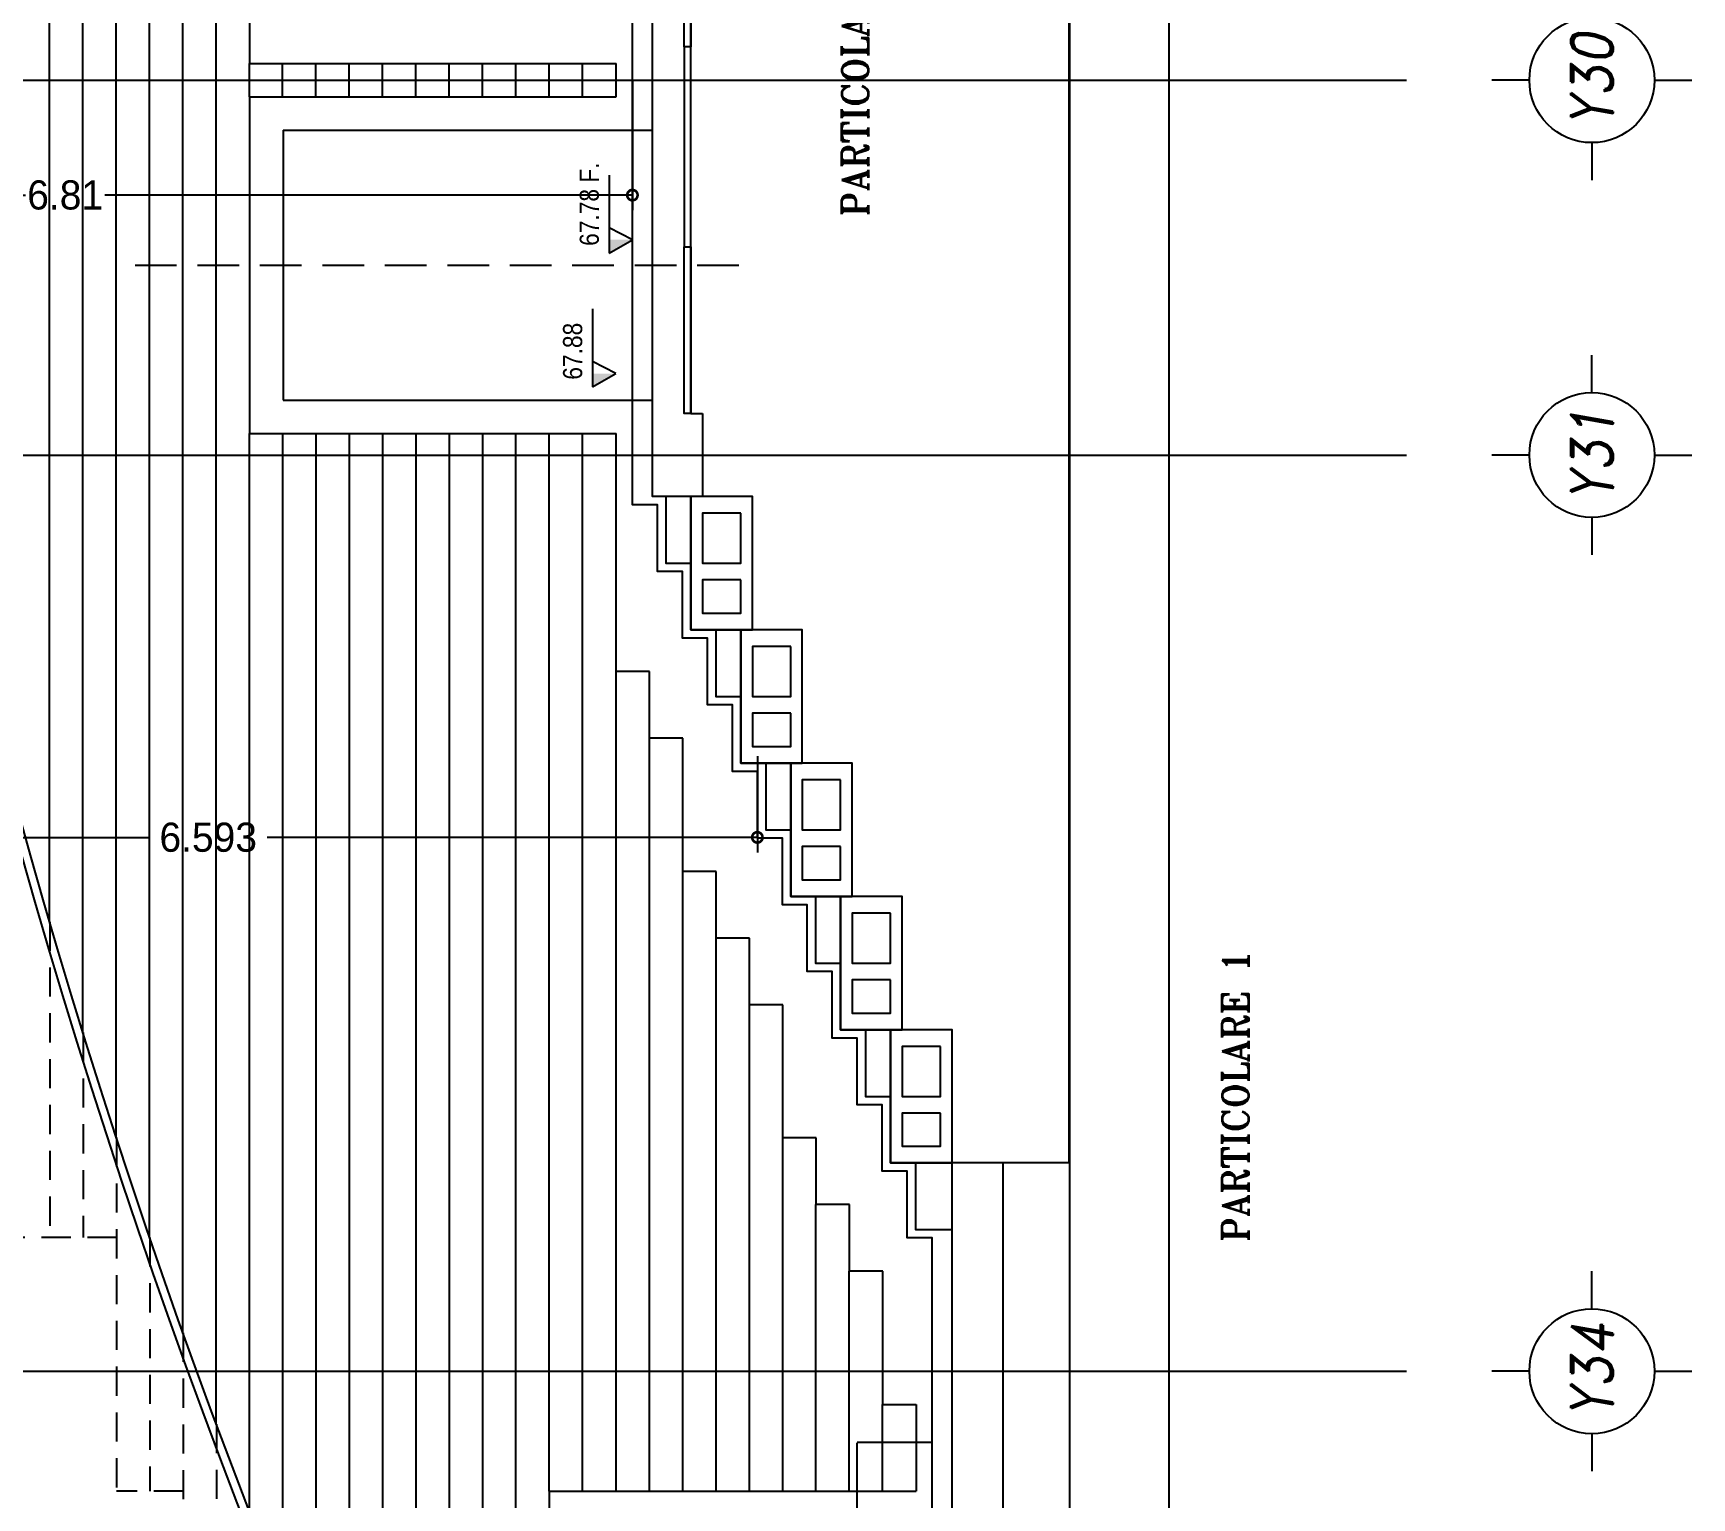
# Model space of a CAD drawing. Extents: x 271.1 to 330.5, y -7 to 33.8.
# Drawn here: x 281.33 to 291.28, y 8.95 to 17.75 of the extents above; entities that cross this region are included whole.
import ezdxf
from ezdxf.enums import TextEntityAlignment as Align

# ---------------------------------------------------------------- set-up
doc = ezdxf.new("R2010")
doc.units = 0
doc.header["$MEASUREMENT"] = 0
doc.linetypes.add('TRATTEGGIATA', pattern=[0.75, 0.5, -0.25])
doc.layers.get('0').update_dxf_attribs({"linetype": 'CONTINUOUS'})
doc.layers.get('DEFPOINTS').update_dxf_attribs({"linetype": 'CONTINUOUS'})
for name, color, linetype in [('025', 1, 'CONTINUOUS'), ('CONTROSOFFITTI', 5, 'CONTINUOUS'), ('MAGLIA', 6, 'CONTINUOUS'), ('MURO', 1, 'CONTINUOUS'), ('QUOTAFINITO', 4, 'CONTINUOUS')]:
    doc.layers.add(name, color=color, linetype=linetype)
doc.styles.add('HELV', font='HELV.shx')
doc.styles.add('STYLE2', font='romant.shx')
doc.styles.add('SV', font='ROMAND.shx', dxfattribs={"width": 0.9, "oblique": 10, "height": 50})
doc.dimstyles.new('100', dxfattribs={"dimscale": 0.05, "dimtxt": 3.5, "dimasz": 2.5, "dimexe": 1.8, "dimexo": 0.1, "dimgap": 0.09, "dimtad": 0, "dimtoh": 1, "dimdec": 3, "dimtxsty": 'STANDARD', "dimblk1": 'DOTSMALL', "dimblk2": 'DOTSMALL', "dimsah": 1, "dimcen": 1.5, "dimclrd": 1, "dimclre": 2, "dimclrt": 5, "dimazin": 3, "dimtfac": 1, "dimtdec": 4, "dimtmove": 0, "dimatfit": 3, "dimtolj": 1, "dimtzin": 0})

# ---------------------------------------------------------------- blocks, each defined once
blk = doc.blocks.new('_DOTSMALL')
at = {"color": 0, "linetype": 'BYBLOCK', "ltscale": 0.5, "const_width": 0.5}
blk.add_lwpolyline([(-0.0625, 0, 1), (0.0625, 0, 1)], format="xyb", close=True, dxfattribs=at)
blk = doc.blocks.new('*D20')
at = {"color": 2, "linetype": 'BYBLOCK', "ltscale": 0.5}
for p, q in [((278.1147, 17.4589), (278.1147, 16.6839)), ((284.9247, 17.4589), (284.9247, 16.6839))]:
    blk.add_line(p, q, dxfattribs=at)
at = {"color": 1, "linetype": 'BYBLOCK', "ltscale": 0.5}
for p, q in [((278.1147, 16.7739), (281.2819, 16.7739)), ((284.9247, 16.7739), (281.7575, 16.7739))]:
    blk.add_line(p, q, dxfattribs=at)
at = {"layer": 'DEFPOINTS', "color": 0, "linetype": 'BYBLOCK', "ltscale": 0.5}
for p in [(278.1147, 17.4639), (284.9247, 17.4639), (278.1147, 16.7739)]:
    blk.add_point(p, dxfattribs=at)
at = {"color": 1, "linetype": 'BYBLOCK', "ltscale": 0.5, "xscale": 0.125, "yscale": 0.125, "zscale": 0.125, "rotation": 180}
blk.add_blockref('_DOTSMALL', (278.1147, 16.7739), dxfattribs=at)
at = {"color": 1, "linetype": 'BYBLOCK', "ltscale": 0.5, "xscale": 0.125, "yscale": 0.125, "zscale": 0.125}
blk.add_blockref('_DOTSMALL', (284.9247, 16.7739), dxfattribs=at)
at = {"color": 5, "linetype": 'BYBLOCK', "ltscale": 0.5, "insert": (281.5197, 16.7739), "char_height": 0.175, "attachment_point": 5}
blk.add_mtext('\\A1;6.81', dxfattribs=at)
blk = doc.blocks.new('*D23')
at = {"color": 2, "linetype": 'BYBLOCK', "ltscale": 0.5}
for p, q in [((279.0821, 13.4067), (279.0821, 12.8284)), ((285.6747, 13.4067), (285.6747, 12.8284))]:
    blk.add_line(p, q, dxfattribs=at)
at = {"color": 1, "linetype": 'BYBLOCK', "ltscale": 0.5}
for p, q in [((279.0821, 12.9184), (282.0239, 12.9184)), ((285.6747, 12.9184), (282.7329, 12.9184))]:
    blk.add_line(p, q, dxfattribs=at)
at = {"layer": 'DEFPOINTS', "color": 0, "linetype": 'BYBLOCK', "ltscale": 0.5}
for p in [(279.0821, 13.4117), (285.6747, 13.4117), (285.6747, 12.9184)]:
    blk.add_point(p, dxfattribs=at)
at = {"color": 1, "linetype": 'BYBLOCK', "ltscale": 0.5, "xscale": 0.125, "yscale": 0.125, "zscale": 0.125, "rotation": 180}
blk.add_blockref('_DOTSMALL', (279.0821, 12.9184), dxfattribs=at)
at = {"color": 1, "linetype": 'BYBLOCK', "ltscale": 0.5, "xscale": 0.125, "yscale": 0.125, "zscale": 0.125}
blk.add_blockref('_DOTSMALL', (285.6747, 12.9184), dxfattribs=at)
at = {"color": 5, "linetype": 'BYBLOCK', "ltscale": 0.5, "insert": (282.3784, 12.9184), "char_height": 0.175, "attachment_point": 5}
blk.add_mtext('\\A1;6.593', dxfattribs=at)

msp = doc.modelspace()

# ---------------------------------------------------------------- hatches: boundary and pattern name
at = {"layer": '025'}
for points in [[(284.7843, 16.5056), (284.7843, 16.4263), (284.9247, 16.5056)], [(284.6843, 15.7024), (284.6843, 15.6231), (284.8247, 15.7024)]]:
    msp.add_hatch(color=256, dxfattribs=at).paths.add_polyline_path(points)

# ---------------------------------------------------------------- linework, layer by layer
for p, q in [((288.1447, 30.273), (288.1447, -3.0061)), ((285.2747, 15.4639), (285.3447, 15.4639)), ((285.3447, 15.4639), (285.3447, 14.9639)), ((286.4747, 11.3639), (286.4747, 11.3639))]:
    msp.add_line(p, q)
at = {"flags": 128}
for points in [[(285.2747, 15.4639), (285.2747, 20.0639), (285.0447, 20.0639), (285.0447, 20.8639), (284.7447, 20.8639), (284.7447, 21.6639), (284.4447, 21.6639), (284.4447, 22.4639), (284.1447, 22.4639), (284.1447, 23.2639), (283.8447, 23.2639), (283.8447, 24.0639), (283.5447, 24.0639), (283.5447, 24.8639), (283.2447, 24.8639), (283.2447, 25.6639), (282.9447, 25.6639), (282.9447, 26.3639), (283.1447, 26.3639)], [(286.9047, 26.3639), (287.1447, 26.3639), (287.1447, 25.8139), (287.5447, 25.8139), (287.5447, 10.9639)], [(287.5447, 10.9639), (286.8447, 10.9639), (286.8447, 11.7639), (286.5447, 11.7639), (286.5447, 12.5639), (286.2447, 12.5639), (286.2447, 13.3639), (285.9447, 13.3639), (285.9447, 14.1639), (285.6447, 14.1639), (285.6447, 14.9639), (285.2747, 14.9639)]]:
    msp.add_lwpolyline(points, dxfattribs=at)
for points in [[(286.8447, 4.0739), (286.8447, 10.9639), (286.4747, 10.9639), (286.4747, 11.7639), (286.1747, 11.7639), (286.1747, 12.5639), (285.8747, 12.5639), (285.8747, 13.3639), (285.5747, 13.3639), (285.5747, 14.1639), (285.2747, 14.1639), (285.2747, 14.9639), (285.0447, 14.9639), (285.0447, 19.7139)], [(285.1247, 14.9639), (285.1247, 14.5639), (285.2747, 14.5639)], [(285.4247, 14.1639), (285.4247, 13.7639), (285.5747, 13.7639)], [(285.7247, 13.3639), (285.7247, 12.9639), (285.8747, 12.9639)], [(286.0247, 12.5639), (286.0247, 12.1639), (286.1747, 12.1639)], [(286.3247, 11.7639), (286.3247, 11.3639), (286.4747, 11.3639)], [(286.6247, 10.9639), (286.6247, 10.5639), (286.8447, 10.5639)]]:
    msp.add_lwpolyline(points)
for points in [[(285.2747, 18.8639), (285.2747, 17.6639), (285.2347, 17.6639), (285.2347, 18.8639)], [(285.2747, 16.4639), (285.2747, 17.6639), (285.2347, 17.6639), (285.2347, 16.4639)], [(285.2747, 16.4639), (285.2747, 15.4639), (285.2347, 15.4639), (285.2347, 16.4639)], [(285.6447, 14.1639), (285.6447, 14.9639), (285.2747, 14.9639), (285.2747, 14.1639)], [(285.9447, 13.3639), (285.9447, 14.1639), (285.5747, 14.1639), (285.5747, 13.3639)], [(286.2447, 12.5639), (286.2447, 13.3639), (285.8747, 13.3639), (285.8747, 12.5639)], [(286.5447, 11.7639), (286.5447, 12.5639), (286.1747, 12.5639), (286.1747, 11.7639)], [(286.8447, 10.9639), (286.8447, 11.7639), (286.4747, 11.7639), (286.4747, 10.9639)]]:
    msp.add_lwpolyline(points, close=True, dxfattribs=at)
for points in [[(285.5747, 14.8639), (285.3447, 14.8639), (285.3447, 14.5639), (285.5747, 14.5639)], [(285.5747, 14.4639), (285.3447, 14.4639), (285.3447, 14.2639), (285.5747, 14.2639)], [(285.8747, 14.0639), (285.6447, 14.0639), (285.6447, 13.7639), (285.8747, 13.7639)], [(285.8747, 13.6639), (285.6447, 13.6639), (285.6447, 13.4639), (285.8747, 13.4639)], [(286.1747, 13.2639), (285.9447, 13.2639), (285.9447, 12.9639), (286.1747, 12.9639)], [(286.1747, 12.8639), (285.9447, 12.8639), (285.9447, 12.6639), (286.1747, 12.6639)], [(286.4747, 12.4639), (286.2447, 12.4639), (286.2447, 12.1639), (286.4747, 12.1639)], [(286.4747, 12.0639), (286.2447, 12.0639), (286.2447, 11.8639), (286.4747, 11.8639)], [(286.7747, 11.6639), (286.5447, 11.6639), (286.5447, 11.3639), (286.7747, 11.3639)], [(286.7747, 11.2639), (286.5447, 11.2639), (286.5447, 11.0639), (286.7747, 11.0639)]]:
    msp.add_lwpolyline(points, close=True)
at = {"layer": '025'}
for p, q in [((282.6279, 17.5639), (282.6279, 19.5839)), ((282.6279, 17.5639), (284.8279, 17.5639)), ((284.8279, 17.3639), (284.8279, 17.5639)), ((282.6279, 17.3639), (284.8279, 17.3639)), ((282.6279, 15.3439), (282.6279, 17.3639)), ((282.8279, 17.1639), (285.0479, 17.1639)), ((282.8279, 17.1639), (282.8279, 15.5439)), ((284.7843, 16.8942), (284.7843, 16.4263)), ((284.9247, 16.5056), (284.7843, 16.5785)), ((284.7843, 16.4263), (284.9247, 16.5056)), ((284.6843, 16.091), (284.6843, 15.6231)), ((284.8247, 15.7024), (284.6843, 15.7752)), ((284.6843, 15.6231), (284.8247, 15.7024)), ((282.8279, 15.5439), (285.0479, 15.5439)), ((282.6279, 15.3439), (284.8279, 15.3439)), ((284.8279, 13.9139), (284.8279, 15.3439)), ((285.0279, 13.9139), (284.8279, 13.9139)), ((285.0279, 13.5139), (285.0279, 13.9139)), ((285.2279, 13.5139), (285.0279, 13.5139)), ((285.2279, 12.7139), (285.2279, 13.5139)), ((285.4279, 12.7139), (285.2279, 12.7139)), ((285.4279, 12.3139), (285.4279, 12.7139)), ((285.6279, 12.3139), (285.4279, 12.3139)), ((285.6279, 11.9139), (285.6279, 12.3139)), ((285.8279, 11.9139), (285.6279, 11.9139)), ((285.8279, 11.1139), (285.8279, 11.9139)), ((286.0279, 11.1139), (285.8279, 11.1139)), ((286.0279, 10.7139), (286.0279, 11.1139)), ((286.2279, 10.7139), (286.0279, 10.7139)), ((286.2279, 10.3139), (286.2279, 10.7139)), ((286.4279, 10.3139), (286.2279, 10.3139)), ((286.4279, 9.5139), (286.4279, 10.3139)), ((286.4279, 9.5139), (286.6279, 9.5139)), ((286.6279, 9.5139), (286.6279, 8.9939)), ((284.4279, 8.9939), (286.6279, 8.9939)), ((284.4279, 6.9739), (284.4279, 8.9939))]:
    msp.add_line(p, q, dxfattribs=at)
at = {"layer": '025', "color": 5, "linetype": 'TRATTEGGIATA', "ltscale": 0.35}
for p, q in [((281.4279, 12.4123), (281.4279, 10.5171)), ((281.6279, 11.7466), (281.6279, 10.5171)), ((281.8279, 11.1164), (281.8279, 8.9939)), ((281.8279, 10.5171), (281.0279, 10.5171)), ((282.0279, 10.5171), (282.0279, 8.9939)), ((282.2279, 9.9449), (282.2279, 6.9739)), ((282.4279, 9.3968), (282.4279, 6.9739)), ((282.2279, 8.9939), (281.8279, 8.9939))]:
    msp.add_line(p, q, dxfattribs=at)
at = {"layer": '025', "flags": 128}
for points in [[(287.5479, 25.8139), (287.5479, 2.1562)], [(287.1479, 10.9639), (287.1479, 2.1562)]]:
    msp.add_lwpolyline(points, dxfattribs=at)
at = {"layer": 'MAGLIA'}
for p, q in [((271.1195, 17.4639), (289.5709, 17.4639)), ((290.3089, 17.4639), (290.0839, 17.4639)), ((291.0589, 17.4639), (291.2839, 17.4639)), ((290.6839, 17.0889), (290.6839, 16.8639)), ((290.6839, 15.5889), (290.6839, 15.8139)), ((271.1195, 15.2139), (289.5709, 15.2139)), ((290.3089, 15.2139), (290.0839, 15.2139)), ((291.0589, 15.2139), (291.2839, 15.2139)), ((290.6839, 14.8389), (290.6839, 14.6139)), ((290.6839, 10.0889), (290.6839, 10.3139)), ((271.1195, 9.7139), (289.5709, 9.7139)), ((290.3089, 9.7139), (290.0839, 9.7139)), ((291.0589, 9.7139), (291.2839, 9.7139)), ((290.6839, 9.3389), (290.6839, 9.1139))]:
    msp.add_line(p, q, dxfattribs=at)
at = {"layer": 'MAGLIA', "linetype": 'TRATTEGGIATA', "ltscale": 0.5}
msp.add_line((281.9391, 16.3539), (285.6401, 16.3539), dxfattribs=at)
at = {"layer": 'MAGLIA'}
for centre in [(290.6839, 17.4639), (290.6839, 15.2139), (290.6839, 9.7139)]:
    msp.add_circle(centre, 0.375, dxfattribs=at)
at = {"layer": 'MURO'}
for p, q in [((281.4247, 27.6939), (281.4247, 12.4107)), ((281.6247, 27.6939), (281.6247, 11.7446)), ((281.8247, 27.6939), (281.8247, 11.1141)), ((282.0247, 27.6939), (282.0247, 10.5145)), ((282.2247, 27.6939), (282.2247, 9.942)), ((282.4247, 24.6139), (282.4247, 9.3935)), ((282.6247, 17.5639), (282.6247, 17.3639)), ((282.8247, 17.3639), (282.8247, 17.5639)), ((283.0247, 17.3639), (283.0247, 17.5639)), ((283.2247, 17.3639), (283.2247, 17.5639)), ((283.4247, 17.3639), (283.4247, 17.5639)), ((283.6247, 17.3639), (283.6247, 17.5639)), ((283.8247, 17.3639), (283.8247, 17.5639)), ((284.0247, 17.3639), (284.0247, 17.5639)), ((284.2247, 17.3639), (284.2247, 17.5639)), ((284.4247, 17.3639), (284.4247, 17.5639)), ((284.6247, 17.3639), (284.6247, 17.5639)), ((282.6247, 15.3439), (282.6247, 8.8666)), ((282.8247, 15.3439), (282.8247, 8.3592)), ((283.0247, 15.3439), (283.0247, 7.8695)), ((283.2247, 15.3439), (283.2247, 7.396)), ((283.4247, 15.3439), (283.4247, 6.9374)), ((283.6247, 15.3439), (283.6247, 6.4975)), ((283.8247, 15.3439), (283.8247, 6.3339)), ((284.0247, 15.3439), (284.0247, 6.3339)), ((284.2247, 6.3339), (284.2247, 15.3439)), ((284.4247, 8.9939), (284.4247, 15.3439)), ((284.6247, 8.9939), (284.6247, 15.3439)), ((284.8247, 14.5139), (284.8247, 8.9939)), ((285.0247, 13.5139), (285.0247, 8.9939)), ((284.8247, 12.9639), (284.8247, 9.0939)), ((285.2247, 12.7139), (285.2247, 8.9939)), ((285.4247, 12.3139), (285.4247, 8.9939)), ((285.6247, 11.9139), (285.6247, 8.9939)), ((285.8247, 11.1139), (285.8247, 8.9939)), ((286.0247, 10.7139), (286.0247, 8.9939)), ((286.2247, 10.3139), (286.2247, 8.9939)), ((286.0247, 9.7639), (286.0247, 8.9939)), ((286.4247, 9.5139), (286.4247, 8.9939))]:
    msp.add_line(p, q, dxfattribs=at)
for radius, start, end in [(43.777, 179.9936, 204.52316), (43.727, 179.99359, 204.55302)]:
    msp.add_arc((323.4017, 24.6591), radius, start, end, dxfattribs=at)
at = {"layer": 'QUOTAFINITO', "linetype": 'TRATTEGGIATA'}
for p in [(286.7247, 9.2865), (286.2747, 3.5339)]:
    msp.add_line(p, (286.2747, 9.2865), dxfattribs=at)
at = {"layer": 'QUOTAFINITO'}
msp.add_lwpolyline([(286.7247, 6.3339), (286.7247, 10.5139), (286.5747, 10.5139), (286.5747, 10.9139), (286.4247, 10.9139), (286.4247, 11.3139), (286.2747, 11.3139), (286.2747, 11.7139), (286.1247, 11.7139), (286.1247, 12.1139), (285.9747, 12.1139), (285.9747, 12.5139), (285.8247, 12.5139), (285.8247, 12.9139), (285.6747, 12.9139), (285.6747, 13.3139), (285.5247, 13.3139), (285.5247, 13.7139), (285.3747, 13.7139), (285.3747, 14.1139), (285.2247, 14.1139), (285.2247, 14.5139), (285.0747, 14.5139), (285.0747, 14.9139), (284.9247, 14.9139), (284.9247, 19.6139)], dxfattribs=at)

# ---------------------------------------------------------------- texts
at = {"layer": '025', "style": 'STYLE2'}
for s, p in [('PARTICOLARE 2', (286.3426, 16.6455)), ('PARTICOLARE 1', (288.6239, 10.4898))]:
    msp.add_text(s, height=0.16, rotation=90, dxfattribs=at).set_placement(p)
at = {"layer": '025', "style": 'HELV', "width": 0.85}
for s, p in [('67.78 F.', (284.7233, 16.4692)), ('67.88', (284.6233, 15.666))]:
    msp.add_text(s, height=0.115, rotation=90, dxfattribs=at).set_placement(p)
at = {"layer": 'MAGLIA', "color": 4, "style": 'SV', "oblique": 10, "width": 0.9}
for tag, p in [('Y30', (290.6839, 17.4639)), ('Y31', (290.6839, 15.2139)), ('Y34', (290.6839, 9.7139))]:
    msp.add_attdef(tag, text='', height=0.25, rotation=90, dxfattribs=at).set_placement(p, align=Align.MIDDLE)

# ---------------------------------------------------------------- dimensions: what is measured, and where the dimension line sits
at = {"layer": 'CONTROSOFFITTI', "ltscale": 0.5}
for base, p1, p2, picture, middle in [((278.1147, 16.7739), (284.9247, 17.4639), (278.1147, 17.4639), '*D20', (281.5197, 16.7739)), ((285.6747, 12.9184), (279.0821, 13.4117), (285.6747, 13.4117), '*D23', (282.3784, 12.9184))]:
    dim = msp.add_linear_dim(base=base, p1=p1, p2=p2, dimstyle='100', dxfattribs=at)
    dim.commit()
    dim.dimension.update_dxf_attribs({"geometry": picture, "text_midpoint": middle})

doc.saveas('drawing.dxf')
